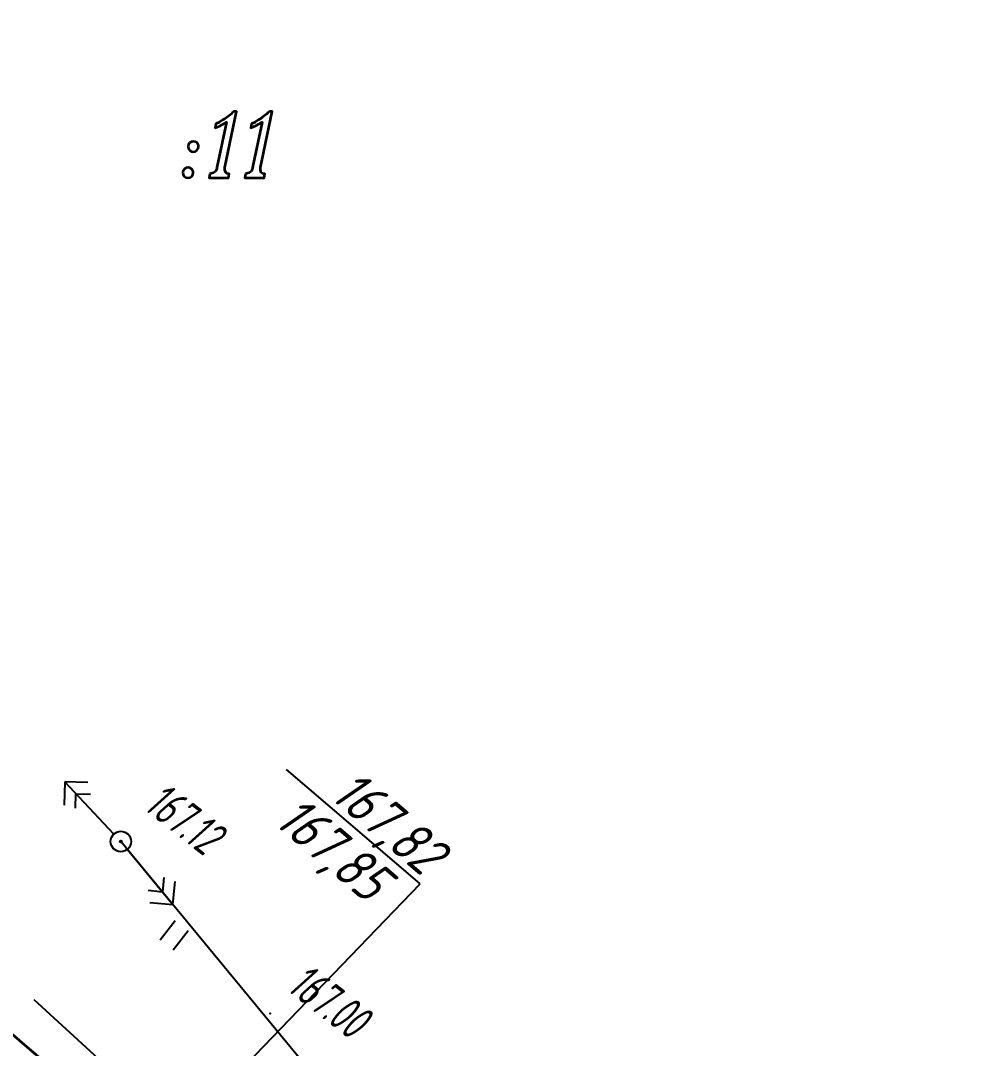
# Model space of a CAD drawing. Header units: millimetres. Extents: x -1799 to 6962, y -1020 to 4121.
# Drawn here: x 6684.6 to 6778, y -189 to -88.6 of the extents above; entities that cross this region are included whole.
import ezdxf
from ezdxf import colors
from ezdxf.entities.mleader import LeaderData, LeaderLine
from ezdxf.math import Vec2, Vec3

# ---------------------------------------------------------------- set-up
doc = ezdxf.new("R2010")
doc.units = ezdxf.units.MM
doc.linetypes.add('CONTI', pattern=[0])
doc.layers.add('10', color=1, linetype='Continuous', lineweight=35)
doc.layers.add('Отметки', color=5, linetype='Continuous', lineweight=30)
for name, color, linetype in [('PI_OTDEFAULT', 172, 'CONTI'), ('PI_TTDEFAULT', 5, 'CONTI'), ('SIT_LDEFAULT', 7, 'CONTI'), ('USLZNDEFAULT', 7, 'CONTI')]:
    doc.layers.add(name, color=color, linetype=linetype)
doc.styles.add('eskd', font='spds.shx', dxfattribs={"width": 1.2, "oblique": 15})
doc.styles.add('ГОСТ', font='', dxfattribs={"oblique": 15, "height": 4})
doc.styles.get('ГОСТ').set_extended_font_data('GOST type A')

# ---------------------------------------------------------------- blocks, each defined once
blk = doc.blocks.new('BL_2011')
at = {"color": 0}
for p, q in [((0, 0), (0, 2.4)), ((1.6, 0), (1.6, 2.4))]:
    blk.add_line(p, q, dxfattribs=at)
blk = doc.blocks.new('BL_26')
at = {"color": 0}
for radius in [1, 0.1]:
    blk.add_circle((0, 0), radius, dxfattribs=at)
blk = doc.blocks.new('_None')

msp = doc.modelspace()

# ---------------------------------------------------------------- linework, layer by layer
at = {"layer": '10'}
for points in [[(6793.345964376475, -384.8365192651627), (6770.365964376493, -319.0665192646784), (6764.7659643764, -303.0365192644176), (6757.115964376493, -284.9065192645294), (6740.0159643764, -244.4265192650137), (6734.475964376363, -237.2965192651254), (6720.355964376717, -219.0965192649392), (6715.475964376363, -214.9065192645294), (6691.375964376735, -194.2265192648274), (6670.755964376624, -176.5265192646411), (6602.5159643764, -114.8665192644921), (6488.065964376679, -17.69651926456663), (6445.505964376624, 26.0234807351726), (6390.825964376456, 91.90348073506084), (6326.935964376326, 163.7134807355824), (6272.925964376549, 214.1034807352471), (6270.108156851968, 207.6784798907238), (6247.995964376614, 222.4034807350608), (6234.425964376316, 228.7834807349491), (6235.355964376484, 230.3034807354334), (6147.925964376316, 271.0334807349491)], [(6272.925964376549, 214.1034807352471), (6326.935964376326, 163.7134807355824), (6390.825964376456, 91.90348073506084), (6445.505964376624, 26.0234807351726), (6488.065964376679, -17.69651926456663), (6602.5159643764, -114.8665192644921), (6670.755964376624, -176.5265192646411), (6691.375964376735, -194.2265192648274), (6715.475964376363, -214.9065192645294), (6720.355964376717, -219.0965192649392), (6734.475964376363, -237.2965192651254), (6740.0159643764, -244.4265192650137), (6757.115964376493, -284.9065192645294), (6764.7659643764, -303.0365192644176), (6770.365964376493, -319.0665192646784), (6793.345964376475, -384.8365192651627), (6802.165964376307, -388.7765192646411), (6818.2659643764, -433.0765192644549), (6818.2659643764, -433.0765192644549), (6854.475964376363, -549.1065192647156), (6853.295964376661, -551.0265192646411), (6857.045964376661, -557.0565192649019), (6862.995964376381, -576.4965192643804), (6882.057643815186, -646.6928712405143)]]:
    msp.add_lwpolyline(points, dxfattribs=at)
for points in [[(6703.065964376679, -103.5765192644549), (6703.005964376624, -103.9565192643431), (6704.895964376754, -103.9565192643431), (6704.945964376568, -103.5765192644549), (6704.725964376363, -103.5265192646411), (6704.605964376717, -103.4365192647901), (6704.535964376419, -103.2065192643431), (6704.535964376419, -103.1565192645294), (6704.535964376419, -103.1265192642686), (6704.535964376419, -103.0965192649392), (6704.535964376419, -103.0465192651254), (6704.535964376419, -103.0265192646411), (6704.535964376419, -102.9865192646039), (6704.535964376419, -102.9365192647901), (6705.675964376549, -97.46651926505092), (6705.395964376754, -97.46651926505092), (6705.245964376381, -97.60651926471564), (6705.125964376735, -97.73651926460388), (6704.735964376605, -98.04651926512543), (6704.535964376419, -98.18651926479015), (6704.335964376698, -98.30651926490191), (6704.005964376624, -98.50651926508817), (6703.645964376754, -98.69651926456663), (6703.585964376698, -99.06651926467839), (6704.055964376437, -98.87651926426861), (6704.695964376568, -98.53651926441762), (6703.755964376624, -102.9365192647901), (6703.7659643764, -102.9665192650509), (6703.745964376381, -103.0265192646411), (6703.725964376363, -103.0965192649392), (6703.685964376326, -103.1965192645666), (6703.605964376717, -103.3265192644549), (6703.40596437653, -103.4865192646039)], [(6706.545964376661, -103.5765192644549), (6706.485964376605, -103.9565192643431), (6708.375964376735, -103.9565192643431), (6708.425964376549, -103.5765192644549), (6708.205964376344, -103.5265192646411), (6708.085964376698, -103.4365192647901), (6708.0159643764, -103.2065192643431), (6708.0159643764, -103.1565192645294), (6708.0159643764, -103.1265192642686), (6708.0159643764, -103.0965192649392), (6708.0159643764, -103.0465192651254), (6708.0159643764, -103.0265192646411), (6708.0159643764, -102.9865192646039), (6708.0159643764, -102.9365192647901), (6709.15596437653, -97.46651926505092), (6708.875964376735, -97.46651926505092), (6708.725964376363, -97.60651926471564), (6708.605964376717, -97.73651926460388), (6708.215964376586, -98.04651926512543), (6708.0159643764, -98.18651926479015), (6707.815964376679, -98.30651926490191), (6707.485964376605, -98.50651926508817), (6707.125964376735, -98.69651926456663), (6707.065964376679, -99.06651926467839), (6707.535964376419, -98.87651926426861), (6708.175964376549, -98.53651926441762), (6707.235964376605, -102.9365192647901), (6707.245964376381, -102.9665192650509), (6707.235964376605, -103.0265192646411), (6707.205964376344, -103.0965192649392), (6707.165964376307, -103.1965192645666), (6707.085964376698, -103.3265192644549), (6706.885964376512, -103.4865192646039)], [(6701.075964376456, -100.5365192644176), (6700.965964376586, -100.6965192645666), (6700.935964376326, -100.9065192645294), (6700.965964376586, -101.1165192644921), (6701.085964376698, -101.2765192646411), (6701.255964376624, -101.3765192642686), (6701.435964376326, -101.4065192645294), (6701.635964376512, -101.3765192642686), (6701.795964376661, -101.2565192650882), (6701.915964376307, -101.0965192649392), (6701.945964376568, -100.9065192645294), (6701.945964376568, -100.8565192647156), (6701.945964376568, -100.7965192651254), (6701.775964376642, -100.5165192648647), (6701.625964376735, -100.4265192650137), (6701.445964376568, -100.3965192647529), (6701.255964376624, -100.4265192650137)], [(6700.575964376456, -103.0865192651627), (6700.455964376344, -103.2465192643804), (6700.425964376549, -103.4465192645666), (6700.455964376344, -103.6365192649764), (6700.555964376437, -103.8065192649019), (6700.715964376586, -103.9165192652372), (6700.935964376326, -103.9565192643431), (6701.125964376735, -103.9165192652372), (6701.295964376661, -103.8065192649019), (6701.40596437653, -103.6365192649764), (6701.435964376326, -103.4465192645666), (6701.435964376326, -103.4165192652372), (6701.435964376326, -103.3865192649764), (6701.2659643764, -103.0765192644549), (6701.105964376717, -102.9765192648274), (6700.935964376326, -102.9365192647901), (6700.745964376381, -102.9765192648274)]]:
    msp.add_lwpolyline(points, close=True, dxfattribs=at)
at = {"layer": 'PI_TTDEFAULT', "color": 5}
for p in [(6694.361700376447, -168.8207842647907, 167.119), (6708.951700376414, -185.6207872643945, 166.995)]:
    msp.add_point(p, dxfattribs=at)
at = {"layer": 'SIT_LDEFAULT', "color": 7}
for p, q in [((6688.881700376407, -162.9907822642353), (6688.8117003764, -165.2607872649905)), ((6693.671700376444, -168.0907882653055), (6688.881700376407, -162.9907822642353)), ((6691.141700376416, -163.0607822645334), (6688.881700376407, -162.9907822642353)), ((6689.931700376395, -165.5707842647907), (6689.971700376433, -164.1607882646722)), ((6689.971700376433, -164.1607882646722), (6691.391700376416, -164.200781264889)), ((6730.081700376419, -212.1307822648314), (6694.361700376447, -168.8207842647907)), ((6695.001700376402, -169.5907882653055), (6699.451700376414, -174.9907822642353)), ((6698.571700376409, -172.3507832648111), (6698.431700376395, -173.7607872649905)), ((6699.451700376414, -174.9907822642353), (6699.671700376444, -172.7407822642353)), ((6698.431700376395, -173.7607872649905), (6697.021700376421, -173.6207872643945)), ((6697.201700376414, -174.780783264513), (6699.451700376414, -174.9907822642353)), ((6697.671700376444, -195.0807862650481), (6685.871700376398, -184.280783264513))]:
    msp.add_line(p, q, dxfattribs=at)

# ---------------------------------------------------------------- block references
at = {"layer": 'USLZNDEFAULT', "color": 7, "rotation": 322.0000000000001}
for name, p in [('BL_26', (6694.361700376447, -168.8207842647907)), ('BL_2011', (6698.201700376414, -178.4307852644351))]:
    msp.add_blockref(name, p, dxfattribs=at)

# ---------------------------------------------------------------- texts
at = {"layer": 'PI_OTDEFAULT', "color": 172, "style": 'eskd', "oblique": 10, "width": 0.8}
for s, p in [('167.12', (6696.451700376414, -165.5807862650481)), ('167.00', (6710.441700376405, -183.280783264513))]:
    msp.add_text(s, height=3.5, rotation=322.0000000000001, dxfattribs=at).set_placement(p)
at = {"layer": 'Отметки', "color": 0, "style": 'ГОСТ', "oblique": 15}
msp.add_text('167,85', height=4, rotation=319.499449, dxfattribs=at).set_placement((6709.197246094505, -167.0462081661326, 126.574))

# ---------------------------------------------------------------- leaders
at = {"layer": 'Отметки', "ltscale": 0.2}
ml = msp.add_multileader_mtext('Standard', dxfattribs=at)
ml.set_content('167,82', color=256, style='ГОСТ')
ml.set_leader_properties()
ml.set_arrow_properties(name='NONE')
ml.build(insert=Vec2(0, 0))
ml.multileader.update_dxf_attribs({"text_left_attachment_type": 6, "text_right_attachment_type": 6, "dogleg_length": 0.36, "arrow_head_size": 2})
ctx = ml.context
ctx.base_point, ctx.arrow_head_size, ctx.landing_gap_size, ctx.plane_origin, ctx.plane_x_axis, ctx.plane_y_axis = Vec3(6709.018659529049, -160.4688460265725), 2, 0, Vec3(6656.277946389173, -210.5946320142475), Vec3(0.7603997199761421, -0.6494553609450034), Vec3(0.6494553609450034, 0.7603997199761421)
ctx.left_attachment, ctx.right_attachment, ctx.text_align_type = 6, 6, 2
notes = []
notes.append((ctx, [(1, (1, 1, 0), (6723.631369576362, -172.9495224771899), (-0.7603997199761422, 0.6494553609450034), 0.3600000000000006, [(0, [(6689.905006428142, -207.8894368294505)], 0, [])])]))
ctx.mtext.insert, ctx.mtext.text_direction, ctx.mtext.rotation, ctx.mtext.alignment, ctx.mtext.line_spacing_style, ctx.mtext.flow_direction = Vec3(6726.345398874497, -169.2175537166995), Vec3(0.7603997199761421, -0.6494553609450034), 5.576317343357704, 3, 2, 5
for ctx, leaders in notes:
    for number, flags, end, landing, length, lines in leaders:
        leader = LeaderData()
        leader.index, (leader.has_last_leader_line, leader.has_dogleg_vector, leader.attachment_direction) = number, flags
        leader.last_leader_point, leader.dogleg_vector, leader.dogleg_length = Vec3(end), Vec3(landing), length
        for number, points, colour, breaks in lines:
            line = LeaderLine()
            line.index, line.vertices, line.color, line.breaks = number, Vec3.list(points), colors.encode_raw_color(colour), breaks
            leader.lines.append(line)
        ctx.leaders.append(leader)

doc.saveas('drawing.dxf')
